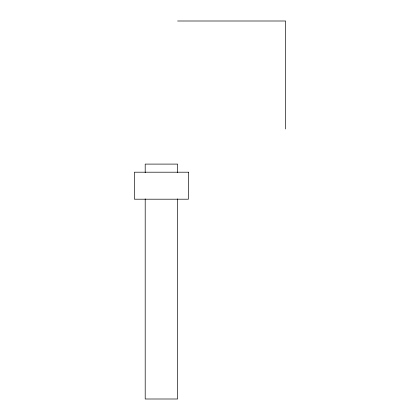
<?xml version="1.0" encoding="UTF-8"?>
<svg xmlns="http://www.w3.org/2000/svg" width="420" height="420" viewBox="0 0 420 420"><rect width="100%" height="100%" fill="white"/><g stroke="black" fill="none" stroke-linecap="round" stroke-linejoin="round"><path stroke-width="0.63" d="M177.602 21L285.6 21L285.6 128.998M177.602 172.631L177.602 164.099L145.199 164.099L145.199 172.631M177.602 198.875L177.602 399L145.199 399L145.199 198.875M188.402 172.2L134.4 172.2L134.4 199.201L188.402 199.201L188.402 172.2"/></g></svg>
